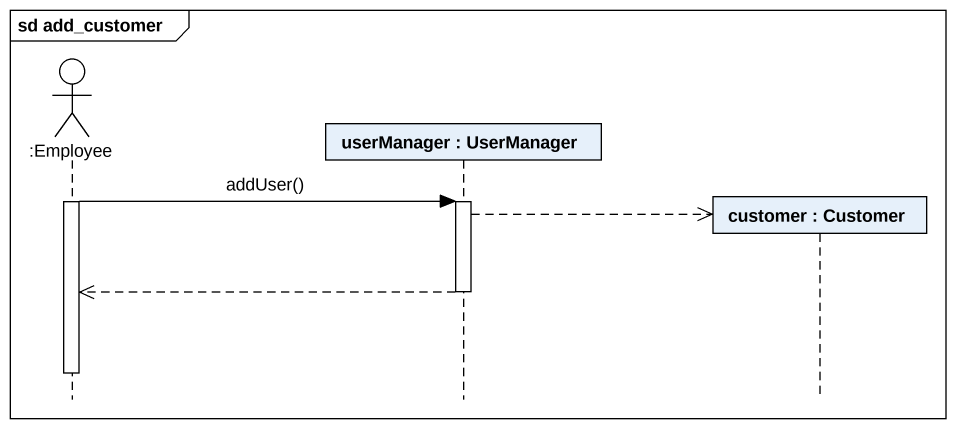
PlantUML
@startuml
mainframe sd add_customer
hide footbox
actor ":Employee" as Employee
participant "userManager : UserManager" as userManager
participant "customer : Customer" as customer

activate Employee
Employee -> userManager : addUser()
activate userManager
userManager -->> customer **
userManager -->> Employee
deactivate userManager
deactivate Employee
@enduml
